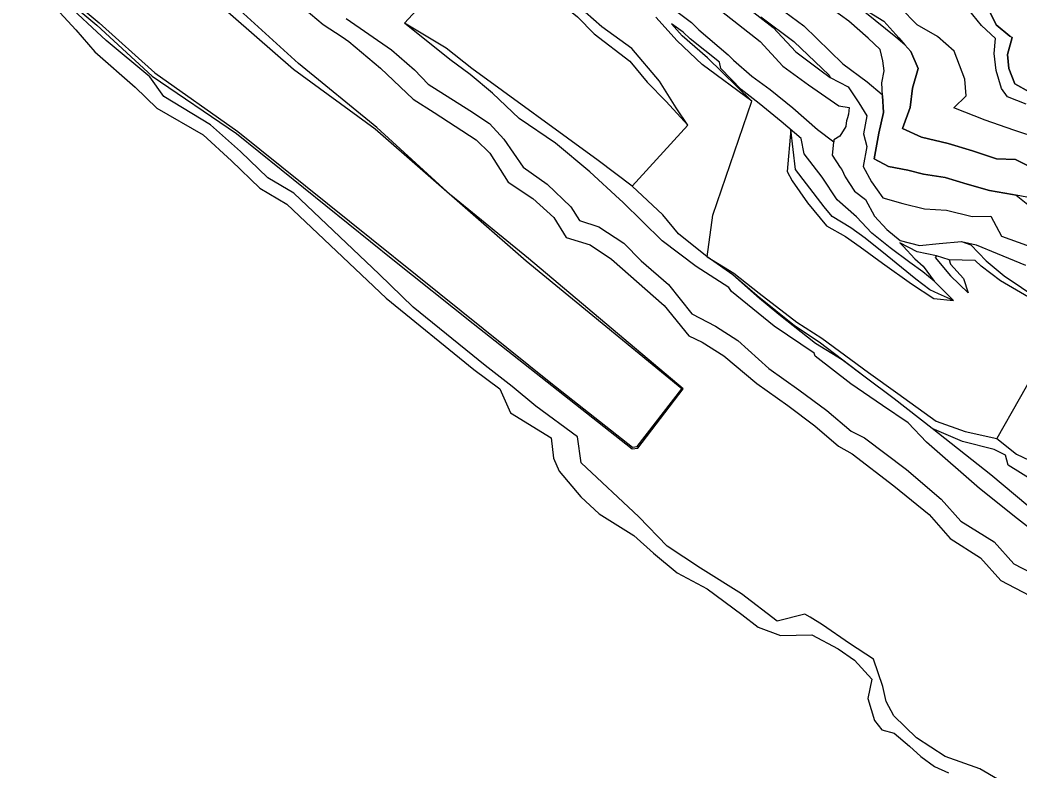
# Model space of a CAD drawing. Extents: x 102606 to 105048, y 81391 to 83586.
# Drawn here: x 103650.7 to 103964.3, y 81722.2 to 81957.8 of the extents above; entities that cross this region are included whole.
import ezdxf

# ---------------------------------------------------------------- set-up
doc = ezdxf.new("R2010")
doc.units = 0

msp = doc.modelspace()

# ---------------------------------------------------------------- linework, layer by layer
at = {"layer": 'BLG$330$FAKT', "color": 6}
msp.add_polyline3d([(103967.23, 81935.225, 0), (103962.726, 81937.73, 0), (103960.854, 81942.619, 0), (103960.428, 81946.94, 0), (103961.855, 81952.271, 0), (103961.118, 81952.705, 0), (103956.854, 81956.23, 0), (103954.834, 81960.324, 0)], dxfattribs=at)
at = {"layer": 'BLG$340$FAKT', "color": 32}
for points in [[(103966.21, 81931.351, 0), (103960.404, 81933.732, 0), (103958.524, 81936.259, 0), (103956.857, 81941.981, 0), (103956.194, 81947.302, 0), (103956.644, 81952.036, 0), (103952.236, 81956.058, 0), (103948.206, 81961.092, 0)], [(103954.834, 81960.324, 0), (103956.854, 81956.23, 0), (103961.118, 81952.705, 0), (103961.855, 81952.271, 0), (103960.428, 81946.94, 0), (103960.854, 81942.619, 0), (103962.726, 81937.73, 0), (103967.23, 81935.225, 0)]]:
    msp.add_polyline3d(points, dxfattribs=at)
at = {"layer": 'BLG$350$FAKT', "color": 40}
for points in [[(103913.759199, 81962.195624, 0), (103921.576, 81957.408, 0), (103926.342, 81952.238, 0), (103928.240003, 81950.017183, 0), (103930.052, 81947.897, 0), (103932.333, 81942.557, 0), (103930.6, 81936.43, 0), (103929.842, 81930.393, 0), (103927.496, 81923.8, 0), (103933.467, 81921.072, 0), (103941.832, 81919.048, 0), (103949.447, 81916.797, 0), (103956.893, 81914.204, 0), (103962.935, 81914.046, 0), (103969.976, 81910.462, 0)], [(103970.659087, 81920.473947, 0), (103962.410835, 81923.207952, 0), (103953.433316, 81926.321496, 0), (103943.539243, 81930.253996, 0), (103947.430746, 81933.976467, 0), (103947.029926, 81939.204558, 0), (103943.704909, 81948.047338, 0), (103938.46294, 81952.630527, 0), (103932.02041, 81956.298626, 0), (103926.710218, 81961.68974, 0)]]:
    msp.add_polyline3d(points, dxfattribs=at)
at = {"layer": 'BLG$360$FAKT', "color": 3}
for points in [[(103969.976, 81910.462, 0), (103962.935, 81914.046, 0), (103956.893, 81914.204, 0), (103949.447, 81916.797, 0), (103941.832, 81919.048, 0), (103933.467, 81921.072, 0), (103927.496, 81923.8, 0), (103929.842, 81930.393, 0), (103930.6, 81936.43, 0), (103932.333, 81942.557, 0), (103930.052, 81947.897, 0), (103928.240003, 81950.017183, 0), (103925.347036, 81952.366476, 0), (103888.668603, 81982.151944, 0)], [(103916.719198, 81952.047918, 0), (103910.644168, 81957.423553, 0), (103897.598246, 81966.970843, 0)], [(103967.605, 81901.969, 0), (103961.967, 81903.009, 0), (103954.716, 81904.315, 0), (103947.692, 81906.324, 0), (103940.888, 81908.348, 0), (103934.097, 81909.434, 0), (103929.144, 81910.721, 0), (103923.111, 81911.815, 0), (103918.576, 81914.263, 0), (103920, 81922.315, 0), (103921.496, 81928.8, 0), (103921.142, 81933.979, 0), (103920.927, 81938.084, 0), (103921.706, 81941.839, 0), (103921.335, 81944.984, 0), (103920.445, 81948.578, 0), (103916.719198, 81952.047918, 0)]]:
    msp.add_polyline3d(points, dxfattribs=at)
at = {"layer": 'BLG$370$FAKT', "color": 5}
for points in [[(103886.563531, 81963.303589, 0), (103896.516605, 81955.942844, 0), (103908.778861, 81944.054419, 0), (103916.342613, 81938.433923, 0), (103921.118132, 81934.434705, 0), (103921.142, 81933.979, 0), (103921.496, 81928.8, 0), (103920, 81922.315, 0), (103918.576, 81914.263, 0), (103923.111, 81911.815, 0), (103929.144, 81910.721, 0), (103934.097, 81909.434, 0), (103940.888, 81908.348, 0), (103947.692, 81906.324, 0), (103954.716, 81904.315, 0), (103961.967, 81903.009, 0), (103963.104381, 81902.799196, 0)], [(103883.007776, 81958.835644, 0), (103893.366101, 81951.074001, 0), (103904.467489, 81940.463952, 0), (103904.731145, 81939.757768, 0), (103910.408, 81936.825, 0), (103913.76, 81931.769, 0), (103916.255, 81927.741, 0), (103915.268, 81922.106, 0), (103916.296, 81918.111, 0), (103915.116, 81911.825, 0), (103917.699, 81907.068, 0), (103921.32, 81902.023, 0), (103927.533, 81900.261, 0), (103934.333, 81898.582, 0), (103941.255, 81898.172, 0), (103949.273, 81896.184, 0), (103955.186, 81896.25, 0), (103958.497171, 81889.924158, 0)], [(103963.104381, 81902.799196, 0), (103967.299279, 81899.460977, 0)], [(103958.497171, 81889.924158, 0), (103971.601938, 81885.22623, 0)]]:
    msp.add_polyline3d(points, dxfattribs=at)
at = {"layer": 'BLG$380$FAKT', "color": 6}
for points in [[(103874.394871, 81965.304444, 0), (103886.862444, 81955.391831, 0), (103893.984969, 81947.841458, 0), (103901.478729, 81942.149674, 0), (103904.731145, 81939.757768, 0)], [(103870.639261, 81960.580832, 0), (103882.853723, 81951.029128, 0), (103889.950904, 81943.352376, 0), (103897.976039, 81937.463241, 0), (103907.466087, 81930.877171, 0), (103910.773, 81930.343, 0), (103910.474, 81928.201, 0), (103910.184443, 81927.091305, 0), (103909.943, 81926.166, 0), (103909.681813, 81924.614085, 0), (103909.638469, 81924.409998, 0), (103907.839, 81921.394, 0), (103905.948, 81920.151, 0), (103905.871472, 81919.529876, 0), (103905.862, 81919.453, 0), (103905.401, 81915.355, 0), (103907.859, 81911.487, 0), (103908.426182, 81910.883309, 0), (103909.469, 81908.588, 0), (103912.455, 81904.075, 0), (103915.871, 81901.5, 0), (103918.626, 81896.272, 0), (103922.543, 81892.109, 0), (103926.731, 81888.579, 0), (103932.842, 81887.079, 0), (103938.945, 81887.636, 0), (103946.007, 81888.253, 0), (103950.528321, 81887.272372, 0), (103957.16707, 81884.554143, 0), (103966.08505, 81880.902684, 0)], [(103904.731145, 81939.757768, 0), (103910.408, 81936.825, 0), (103913.76, 81931.769, 0), (103916.255, 81927.741, 0), (103915.268, 81922.106, 0), (103916.296, 81918.111, 0), (103915.116, 81911.825, 0), (103917.699, 81907.068, 0), (103921.32, 81902.023, 0), (103927.533, 81900.261, 0), (103934.333, 81898.582, 0), (103941.255, 81898.172, 0), (103949.273, 81896.184, 0), (103955.186, 81896.25, 0), (103958.497171, 81889.924158, 0), (103971.601938, 81885.22623, 0)]]:
    msp.add_polyline3d(points, dxfattribs=at)
at = {"layer": 'BLG$390$FAKT', "color": 32}
for points in [[(103852.02079, 81964.065651, 0), (103861.291079, 81956.992251, 0), (103863.603486, 81954.733544, 0), (103872.764874, 81946.89034, 0), (103874.433361, 81945.148388, 0), (103880.234445, 81940.216894, 0), (103885.908074, 81935.944036, 0), (103893.079099, 81930.284261, 0), (103900.817032, 81923.467448, 0), (103905.871472, 81919.529876, 0), (103905.862, 81919.453, 0), (103905.401, 81915.355, 0), (103907.859, 81911.487, 0), (103908.426182, 81910.883309, 0), (103909.469, 81908.588, 0), (103912.455, 81904.075, 0), (103915.871, 81901.5, 0), (103918.626, 81896.272, 0), (103922.543, 81892.109, 0), (103926.731, 81888.579, 0), (103932.842, 81887.079, 0), (103938.945, 81887.636, 0), (103946.007, 81888.253, 0), (103948.937813, 81887.220515, 0)], [(103969.212882, 81812.787861, 0), (103960.639, 81818.149, 0), (103959.802, 81821.273, 0), (103956.247912, 81823.081566, 0), (103946.233717, 81825.549509, 0), (103936.731978, 81829.619503, 0), (103924.824088, 81838.932498, 0), (103915.792084, 81845.741246, 0), (103901.310777, 81856.72853, 0), (103893.565502, 81861.873491, 0), (103881.871617, 81871.281507, 0), (103874.225549, 81877.857949, 0), (103866.201497, 81883.494924, 0), (103867.99, 81896.51, 0), (103880.214825, 81932.329972, 0), (103864.591286, 81943.851682, 0), (103856.784346, 81951.291672, 0), (103850.137517, 81958.634982, 0)], [(103880.214825, 81932.329972, 0), (103866.314016, 81945.903713, 0), (103858.366323, 81952.833537, 0), (103855.000531, 81956.606106, 0)], [(103937.399, 81875.89, 0), (103933.828, 81878.813, 0), (103929.782, 81881.679, 0), (103923.603, 81886.343, 0), (103917.827, 81890.897, 0), (103913.048, 81896.048, 0), (103906.947, 81901.381, 0), (103902.214, 81908.458, 0), (103896.585, 81915.829, 0), (103895.668729, 81920.639623, 0), (103889.441577, 81925.923114, 0), (103882.529885, 81931.562606, 0), (103876.811508, 81935.940665, 0), (103870.518809, 81942.562936, 0), (103870.029883, 81944.531683, 0), (103860.854803, 81951.919513, 0), (103858.702158, 81953.996724, 0), (103855.000531, 81956.606106, 0)], [(103892.412445, 81923.402451, 0), (103891.248, 81910.295, 0), (103892.821, 81907.364, 0), (103897.659, 81900.405, 0), (103903.616, 81893.171, 0), (103909.615, 81889.876, 0), (103914.231, 81886.641, 0), (103921.21, 81881.551, 0), (103930.319, 81874.974, 0), (103937.268, 81870.451, 0), (103943.472, 81869.772, 0)], [(103943.472, 81869.772, 0), (103938.702, 81871.853, 0), (103935.98, 81873.184, 0), (103931.608, 81876.516, 0), (103922.675, 81883.805, 0), (103915.704, 81889.349, 0), (103911.283, 81892.547, 0), (103905.399, 81896.139, 0), (103902.851, 81899.14, 0), (103897.385, 81906.384, 0), (103893.882, 81910.838, 0), (103892.412445, 81923.402451, 0)], [(103978.055795, 81863.517728, 0), (103969.536623, 81869.332242, 0), (103958.209639, 81876.002488, 0), (103952.126994, 81880.561086, 0), (103950.26278, 81882.380245, 0), (103942.069969, 81882.589608, 0), (103938.077584, 81883.843789, 0), (103932.106, 81885.079, 0), (103926.597308, 81887.884442, 0)], [(103926.597308, 81887.884442, 0), (103927.636504, 81886.872817, 0), (103931.350873, 81882.844684, 0), (103933.888, 81880.535, 0), (103937.399, 81875.89, 0), (103943.472, 81869.772, 0)], [(103948.937813, 81887.220515, 0), (103953.667653, 81882.201384, 0), (103959.329905, 81877.498477, 0), (103970.186712, 81870.191146, 0), (103978.055795, 81863.517728, 0), (103957.0042, 81826.503562, 0), (103963.231213, 81821.618716, 0), (103970.917921, 81817.871517, 0), (103991.554668, 81806.070123, 0), (104009.501537, 81791.644953, 0), (104023.654086, 81783.591953, 0), (104047.599218, 81764.834104, 0), (104052.558732, 81761.3981, 0), (104057.037923, 81756.759609, 0), (104069.513483, 81744.507371, 0), (104082.065525, 81735.857048, 0), (104090.630456, 81729.891209, 0), (104101.36359, 81724.281834, 0), (104110.821846, 81718.425329, 0)], [(103938.077584, 81883.843789, 0), (103937.749, 81883.236, 0), (103942.518, 81877.528, 0), (103948.079313, 81872.170751, 0)], [(103866.201497, 81883.494924, 0), (103874.604871, 81878.399261, 0), (103882.48337, 81872.06264, 0), (103894.360593, 81863.006792, 0), (103902.171812, 81857.976486, 0), (103916.823481, 81847.163678, 0), (103926.026786, 81840.607673, 0), (103937.969026, 81831.966458, 0), (103947.137314, 81828.68422, 0), (103957.0042, 81826.503562, 0)], [(103942.069969, 81882.589608, 0), (103942.543, 81881.193, 0), (103946.575, 81876.693, 0), (103948.079313, 81872.170751, 0)]]:
    msp.add_polyline3d(points, dxfattribs=at)
at = {"layer": 'BLG$400$FAKT', "color": 40}
for points in [[(103981.382797, 81787.336194, 0), (103963.573513, 81801.292038, 0), (103951.559723, 81810.77481, 0), (103934.949471, 81825.363387, 0), (103929.21391, 81831.365474, 0), (103921.176853, 81836.823418, 0), (103911.276868, 81843.591732, 0), (103900.03642, 81852.305583, 0), (103899.716244, 81853.239445, 0), (103887.19, 81861.77, 0), (103873.78, 81872.59, 0), (103873.04, 81873.91, 0), (103862.78, 81880.48, 0), (103852.1, 81888.49, 0), (103839.714817, 81900.674267, 0), (103838.72, 81901.55, 0), (103829.442468, 81910.163799, 0), (103818.659744, 81919.128282, 0), (103807.18, 81926.89, 0), (103798.85, 81934.83, 0), (103791.81, 81940.71, 0), (103785.45, 81945.42, 0), (103771.23, 81956.79, 0), (103791.22, 81978.55, 0)], [(103815.723019, 81965.875785, 0), (103821.79, 81961.78, 0), (103825.560011, 81958.805825, 0), (103830.77, 81953.42, 0), (103841.96, 81944.9, 0), (103847.33, 81938.24, 0), (103853.29, 81932.21, 0), (103860.15, 81924.8, 0)], [(103966.81302, 81805.355757, 0), (103955.155816, 81815.061755, 0), (103936.731978, 81829.619503, 0), (103924.824088, 81838.932498, 0), (103915.792084, 81845.741246, 0), (103908.576963, 81851.182851, 0), (103900.181339, 81856.28587, 0), (103888.673991, 81865.343603, 0), (103882.600112, 81870.444284, 0), (103874.225549, 81877.857949, 0), (103866.201497, 81883.494924, 0), (103857.223258, 81890.674509, 0), (103852.277871, 81896.713195, 0), (103842.676388, 81905.627553, 0), (103860.15, 81924.8, 0), (103856.517358, 81930.214499, 0), (103851.215113, 81938.574286, 0), (103842.538116, 81948.806818, 0), (103833.191827, 81955.687402, 0), (103827.908193, 81960.293647, 0)], [(103842.676388, 81905.627553, 0), (103832.047653, 81913.684175, 0), (103792.378893, 81942.608316, 0), (103784.335062, 81948.924548, 0), (103771.23, 81956.79, 0)]]:
    msp.add_polyline3d(points, dxfattribs=at)
at = {"layer": 'BLG$410$FAKT', "color": 3}
for points in [[(103733.811405, 81966.513179, 0), (103745.74, 81956.34, 0), (103751.710705, 81952.505222, 0), (103753.77, 81951.02, 0), (103763.776673, 81942.666391, 0), (103773.95, 81932.98, 0), (103780.588864, 81928.744379, 0), (103793.779853, 81920.203743, 0), (103798.039284, 81916.010958, 0), (103803.785966, 81906.955177, 0), (103811.464808, 81901.773462, 0), (103818.082126, 81895.867155, 0), (103822.003054, 81889.560586, 0), (103829.483877, 81887.205262, 0), (103836.208624, 81882.783996, 0), (103852.660817, 81868.178806, 0), (103860.44, 81858.65, 0), (103864.663427, 81856.72977, 0), (103871.421432, 81852.460254, 0), (103881.723943, 81843.763004, 0), (103891.465096, 81836.882666, 0), (103899.933306, 81830.433135, 0), (103907.41122, 81824.074054, 0), (103911.7, 81821.63, 0), (103924.7, 81811.66, 0), (103935.85, 81802.64, 0), (103942.361553, 81795.088571, 0), (103951.910308, 81789.032049, 0), (103958.310047, 81781.958639, 0), (103967.295389, 81777.175374, 0)], [(103752.921351, 81958.247306, 0), (103767.185776, 81948.470865, 0), (103774.349808, 81942.205124, 0), (103778.646831, 81937.620091, 0), (103791.767253, 81929.392229, 0), (103797.897942, 81925.283738, 0), (103802.394068, 81920.387056, 0), (103808.518996, 81911.607079, 0), (103816.06073, 81906.336034, 0), (103823.416501, 81899.219073, 0), (103826.121089, 81894.86891, 0), (103832.212211, 81892.951131, 0), (103840.050338, 81887.79786, 0), (103845.538628, 81882.215957, 0), (103854.023192, 81874.755221, 0), (103861.431275, 81865.591042, 0), (103868.831692, 81861.691219, 0), (103875.835432, 81857.281963, 0), (103885.523504, 81848.473521, 0), (103894.985505, 81841.723623, 0), (103903.736777, 81835.236805, 0), (103911.309819, 81828.838032, 0), (103915.560045, 81826.663158, 0), (103928.755927, 81816.808873, 0), (103939.593939, 81807.410319, 0), (103945.782556, 81800.574411, 0), (103956.176487, 81794.092694, 0), (103962.355861, 81787.153561, 0), (103970.648552, 81782.835103, 0)]]:
    msp.add_polyline3d(points, dxfattribs=at)
at = {"layer": 'BLG$420$FAKT', "color": 5}
for points in [[(103650.665075, 81981.885881, 0), (103662.44993, 81967.890738, 0), (103675.453958, 81956.915137, 0), (103692.975357, 81941.237042, 0), (103719.028411, 81922.760692, 0), (103817.180941, 81843.924655, 0), (103842.821718, 81823.754043, 0), (103844.230873, 81823.92802, 0), (103858.238028, 81842.029734, 0), (103809.425218, 81882.114052, 0), (103762.088808, 81923.529055, 0), (103736.485274, 81942.231636, 0), (103711.751599, 81963.861126, 0), (103691.006931, 81983.338563, 0), (103680.051703, 81995.630768, 0), (103673.136788, 82003.166123, 0)], [(103658.22, 81965.56, 0), (103668.15, 81954.69, 0), (103674.14, 81947.83, 0), (103686.82, 81936.75, 0), (103693.62, 81930.15, 0), (103708.11, 81921.81, 0), (103717, 81913.61, 0), (103725.89, 81905.07, 0), (103734.37, 81900, 0), (103765.47, 81870.52, 0), (103793.02, 81848.18, 0), (103801.15, 81842.02, 0), (103804.54, 81834.51, 0), (103817.237924, 81826.711155, 0), (103817.98, 81820.27, 0), (103819.77, 81816.26, 0), (103826.59, 81808.2, 0), (103832.32, 81802.88, 0), (103843.23, 81796.03, 0), (103849.36, 81790.49, 0), (103856.83, 81784.32, 0), (103866.19, 81779.29, 0), (103877.02, 81771.27, 0), (103882.2, 81767.3, 0), (103889.15, 81764.63, 0), (103898.987576, 81764.937133, 0), (103907.29, 81760.46, 0), (103912.439553, 81756.944331, 0), (103917.88, 81751.01, 0), (103916.62, 81744.86, 0), (103918.66, 81738.01, 0), (103920.94, 81735.12, 0), (103924.87, 81734.05, 0), (103929.68, 81729.92, 0), (103933.21, 81726.68, 0), (103937.5, 81723.54, 0), (103941.9, 81721.58, 0)], [(103661.67208, 81967.113773, 0), (103674.779982, 81956.139637, 0), (103692.137698, 81940.18708, 0), (103718.568031, 81922.149004, 0), (103767.551229, 81882.63287, 0), (103792.785032, 81862.560817, 0), (103842.681559, 81823.251247, 0), (103844.486645, 81823.478743, 0), (103858.68222, 81842.080851, 0), (103810.12303, 81882.940386, 0), (103785.808669, 81902.885726, 0), (103762.549354, 81924.099645, 0), (103738.016186, 81944.145382, 0), (103713.912866, 81966.246134, 0)], [(103961.556345, 81717.12948, 0), (103951.704054, 81722.828831, 0), (103940.892603, 81726.717337, 0), (103931.879065, 81732.603942, 0), (103924.739602, 81739.485231, 0), (103922.315896, 81743.989693, 0), (103921.25173, 81748.642493, 0), (103918.369493, 81757.226591, 0), (103910.809944, 81762.189081, 0), (103902.375002, 81767.998003, 0), (103898.503461, 81770.417716, 0), (103896.87, 81771.34, 0), (103888.170805, 81769.19908, 0), (103876.9123, 81777.75262, 0), (103864.114276, 81785.760099, 0), (103853.69613, 81792.712326, 0), (103844.710049, 81801.901025, 0), (103826.67259, 81818.830832, 0), (103825.50481, 81827.000424, 0), (103812.429344, 81836.647258, 0), (103805.004148, 81842.8165, 0), (103796.612823, 81849.411823, 0), (103773.934567, 81867.654996, 0), (103763.355953, 81878.032112, 0), (103736.523253, 81903.470169, 0), (103728.37348, 81908.322732, 0), (103719.772656, 81916.555483, 0), (103710.378061, 81924.896948, 0), (103695.744446, 81933.841034, 0), (103691.36154, 81939.97489, 0), (103677.737032, 81951.363805, 0), (103664.413952, 81963.740986, 0)]]:
    msp.add_polyline3d(points, dxfattribs=at)

doc.saveas('drawing.dxf')
